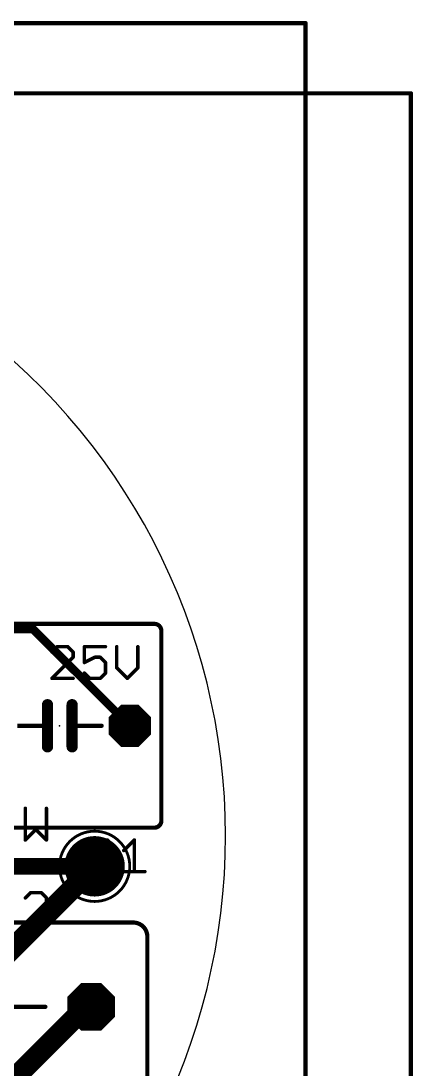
# Model space of a CAD drawing. Extents: x 27.9 to 92.8, y 25.3 to 83.9.
# Drawn here: x 78.62 to 92.79, y 46.01 to 83.9 of the extents above; entities that cross this region are included whole.
import ezdxf

# ---------------------------------------------------------------- set-up
doc = ezdxf.new("R2010")
doc.units = 0
for name, color, linetype in [('1', 22, 'CONTINUOUS'), ('16', 175, 'CONTINUOUS'), ('17', 82, 'CONTINUOUS'), ('20', 7, 'CONTINUOUS'), ('21', 253, 'CONTINUOUS'), ('23', 7, 'CONTINUOUS'), ('25', 253, 'CONTINUOUS'), ('27', 253, 'CONTINUOUS'), ('29', 253, 'CONTINUOUS'), ('30', 253, 'CONTINUOUS'), ('44', 253, 'CONTINUOUS'), ('51', 253, 'CONTINUOUS')]:
    doc.layers.add(name, color=color, linetype=linetype)

# ---------------------------------------------------------------- blocks, each defined once
blk = doc.blocks.new('OCTAGONP')
at = {"const_width": 0.5}
blk.add_lwpolyline([(-0.25, -0.1036), (-0.25, 0.1036), (-0.1036, 0.25), (0.1036, 0.25), (0.25, 0.1036), (0.25, -0.1036), (0.1036, -0.25), (-0.1036, -0.25), (-0.25, -0.1036), (-0.25, 0.1036)], dxfattribs=at)

msp = doc.modelspace()

# ---------------------------------------------------------------- linework, layer by layer
at = {"layer": '1'}
for points, const_width in [([(88.9, 83.82), (33.02, 83.82)], 0.1524), ([(88.9, 25.4), (88.9, 83.82)], 0.1524), ([(70.1675, 42.2275), (81.28, 53.34)], 0.762), ([(74.93, 42.2275), (80.9625, 48.26)], 0.762), ([(80.9625, 48.26), (81.153, 48.26)], 0.3048)]:
    msp.add_lwpolyline(points, dxfattribs=dict(at, const_width=const_width))
for points, const_width in [([(88.9381, 83.82, 1), (88.8619, 83.82)], 0.0762), ([(88.9, 83.7819, 1), (88.9, 83.8581)], 0.0762), ([(81.4147, 53.2053, 1), (81.1453, 53.4747)], 0.381), ([(81.0972, 48.1253, 1), (80.8278, 48.3947)], 0.381), ([(80.9625, 48.3362, 1), (80.9625, 48.1838)], 0.1524), ([(81.153, 48.1838, 1), (81.153, 48.3362)], 0.1524)]:
    msp.add_lwpolyline(points, format="xyb", dxfattribs=dict(at, const_width=const_width))
at = {"layer": '16'}
for points, const_width in [([(27.94, 81.28), (92.71, 81.28)], 0.1524), ([(92.71, 81.28), (92.71, 27.94)], 0.1524), ([(75.2475, 61.9125), (79.0575, 61.9125)], 0.3048), ([(79.0575, 61.9125), (82.55, 58.42)], 0.3048)]:
    msp.add_lwpolyline(points, dxfattribs=dict(at, const_width=const_width))
for points, const_width in [([(92.7481, 81.28, 1), (92.6719, 81.28)], 0.0762), ([(92.71, 81.2419, 1), (92.71, 81.3181)], 0.0762), ([(79.1114, 61.9664, 1), (79.0036, 61.8586)], 0.1524), ([(79.0575, 61.8363, 1), (79.0575, 61.9887)], 0.1524), ([(82.4961, 58.3661, 1), (82.6039, 58.4739)], 0.1524)]:
    msp.add_lwpolyline(points, format="xyb", dxfattribs=dict(at, const_width=const_width))
at = {"layer": '20'}
msp.add_arc((62.9566, 54.445), 23.0543, 305, 55, dxfattribs=at)
at = {"layer": '21'}
for points, const_width in [([(83.439, 62.103), (76.581, 62.103)], 0.1524), ([(83.693, 54.991), (83.693, 61.849)], 0.1524), ([(79.5782, 58.42), (79.5782, 59.182)], 0.4064), ([(80.4672, 58.42), (80.4672, 59.182)], 0.4064), ([(79.5782, 58.42), (78.486, 58.42)], 0.1524), ([(79.5782, 57.658), (79.5782, 58.42)], 0.4064), ([(80.4672, 58.42), (80.4672, 57.658)], 0.4064), ([(81.534, 58.42), (80.4672, 58.42)], 0.1524), ([(76.581, 54.737), (83.439, 54.737)], 0.1524), ([(79.502, 53.34), (77.978, 53.34)], 0.6096), ([(57.023, 51.308), (82.677, 51.308)], 0.1524), ([(83.185, 50.8), (83.185, 45.72)], 0.1524), ([(79.502, 48.26), (77.47, 48.26)], 0.1524)]:
    msp.add_lwpolyline(points, dxfattribs=dict(at, const_width=const_width))
for points, const_width in [([(83.693, 61.849, 0.4142), (83.439, 62.103)], 0.1524), ([(83.439, 62.1411, 1), (83.439, 62.0649)], 0.0762), ([(83.439, 62.0649, 1), (83.439, 62.1411)], 0.0762), ([(83.7311, 61.849, 1), (83.6549, 61.849)], 0.0762), ([(83.6549, 61.849, 1), (83.7311, 61.849)], 0.0762), ([(79.6798, 59.182, 1), (79.4766, 59.182)], 0.2032), ([(80.5688, 59.182, 1), (80.3656, 59.182)], 0.2032), ([(79.6798, 58.42, 1), (79.4766, 58.42)], 0.2032), ([(79.4766, 58.42, 1), (79.6798, 58.42)], 0.2032), ([(79.5782, 58.3819, 1), (79.5782, 58.4581)], 0.0762), ([(80.5688, 58.42, 1), (80.3656, 58.42)], 0.2032), ([(80.3656, 58.42, 1), (80.5688, 58.42)], 0.2032), ([(80.4672, 58.4581, 1), (80.4672, 58.3819)], 0.0762), ([(81.534, 58.3819, 1), (81.534, 58.4581)], 0.0762), ([(79.4766, 57.658, 1), (79.6798, 57.658)], 0.2032), ([(80.3656, 57.658, 1), (80.5688, 57.658)], 0.2032), ([(83.439, 54.737, 0.4142), (83.693, 54.991)], 0.1524), ([(83.7311, 54.991, 1), (83.6549, 54.991)], 0.0762), ([(83.6549, 54.991, 1), (83.7311, 54.991)], 0.0762), ([(81.28, 52.07, 1), (81.28, 54.61, 1), (81.28, 52.07)], 0.1016), ([(83.439, 54.7751, 1), (83.439, 54.6989)], 0.0762), ([(83.439, 54.6989, 1), (83.439, 54.7751)], 0.0762), ([(79.502, 53.1876, 1), (79.502, 53.4924)], 0.3048), ([(83.185, 50.8, 0.4142), (82.677, 51.308)], 0.1524), ([(82.677, 51.3461, 1), (82.677, 51.2699)], 0.0762), ([(82.677, 51.2699, 1), (82.677, 51.3461)], 0.0762), ([(83.2231, 50.8, 1), (83.1469, 50.8)], 0.0762), ([(83.1469, 50.8, 1), (83.2231, 50.8)], 0.0762), ([(79.502, 48.2219, 1), (79.502, 48.2981)], 0.0762)]:
    msp.add_lwpolyline(points, format="xyb", dxfattribs=dict(at, const_width=const_width))
at = {"layer": '23'}
for p in [(80.01, 58.42), (78.74, 53.34)]:
    msp.add_point(p, dxfattribs=at)
at = {"layer": '25', "const_width": 0.127}
for points in [[(81.3544, 54.2935), (81.1637, 54.1028)], [(81.7357, 54.2935), (81.3544, 54.2935)], [(81.9264, 54.1028), (81.7357, 54.2935)], [(82.3331, 53.9122), (82.7144, 54.2935)], [(82.7144, 54.2935), (82.7144, 53.1495)], [(81.1637, 54.1028), (81.1637, 53.3402)], [(81.1637, 53.3402), (81.3544, 53.1495)], [(81.3544, 53.1495), (81.7357, 53.1495)], [(81.7357, 53.1495), (81.9264, 53.3402)], [(82.3331, 53.1495), (83.0958, 53.1495)], [(78.9678, 52.3885), (78.7771, 52.1978)], [(79.3491, 52.3885), (78.9678, 52.3885)], [(79.5397, 52.1978), (79.3491, 52.3885)], [(78.7771, 51.2445), (79.5397, 52.0072)], [(79.5397, 52.0072), (79.5397, 52.1978)], [(79.5397, 51.2445), (78.7771, 51.2445)]]:
    msp.add_lwpolyline(points, dxfattribs=at)
at = {"layer": '25', "const_width": 0.0635}
for points in [[(81.3544, 54.3252, 1), (81.3544, 54.2617)], [(81.3768, 54.271, 1), (81.3319, 54.3159)], [(81.7581, 54.3159, 1), (81.7132, 54.271)], [(81.7357, 54.2617, 1), (81.7357, 54.3252)], [(82.7462, 54.2935, 1), (82.6827, 54.2935)], [(82.7369, 54.271, 1), (82.692, 54.3159)], [(81.1955, 54.1028, 1), (81.132, 54.1028)], [(81.1413, 54.1253, 1), (81.1862, 54.0804)], [(81.9039, 54.0804, 1), (81.9488, 54.1253)], [(82.3106, 53.9346, 1), (82.3556, 53.8897)], [(81.1862, 53.3626, 1), (81.1413, 53.3177)], [(81.132, 53.3402, 1), (81.1955, 53.3402)], [(81.3544, 53.1813, 1), (81.3544, 53.1178)], [(81.3319, 53.127, 1), (81.3768, 53.172)], [(81.7132, 53.172, 1), (81.7581, 53.127)], [(81.7357, 53.1178, 1), (81.7357, 53.1813)], [(81.9488, 53.3177, 1), (81.9039, 53.3626)], [(82.3331, 53.1813, 1), (82.3331, 53.1178)], [(82.6827, 53.1495, 1), (82.7462, 53.1495)], [(83.0958, 53.1178, 1), (83.0958, 53.1813)], [(78.9678, 52.4202, 1), (78.9678, 52.3567)], [(78.9902, 52.366, 1), (78.9453, 52.4109)], [(79.3715, 52.4109, 1), (79.3266, 52.366)], [(79.3491, 52.3567, 1), (79.3491, 52.4202)], [(78.7546, 52.2203, 1), (78.7996, 52.1754)], [(79.5715, 52.1978, 1), (79.508, 52.1978)], [(79.508, 52.0072, 1), (79.5715, 52.0072)], [(79.5173, 52.1754, 1), (79.5622, 52.2203)], [(79.5622, 51.9847, 1), (79.5173, 52.0296)], [(78.7771, 51.2763, 1), (78.7771, 51.2127)], [(78.7546, 51.267, 1), (78.7996, 51.222)], [(79.5397, 51.2127, 1), (79.5397, 51.2763)]]:
    msp.add_lwpolyline(points, format="xyb", dxfattribs=at)
at = {"layer": '27', "const_width": 0.127}
for points in [[(79.931, 61.2785), (79.7403, 61.0878)], [(80.3123, 61.2785), (79.931, 61.2785)], [(80.5029, 61.0878), (80.3123, 61.2785)], [(80.5029, 60.8972), (80.5029, 61.0878)], [(81.6723, 61.2785), (80.9097, 61.2785)], [(80.9097, 61.2785), (80.9097, 60.7065)], [(82.0791, 61.2785), (82.0791, 60.5158)], [(82.8417, 60.5158), (82.8417, 61.2785)], [(79.7403, 60.1345), (80.5029, 60.8972)], [(80.9097, 60.7065), (81.291, 60.8972)], [(81.291, 60.8972), (81.4817, 60.8972)], [(81.4817, 60.8972), (81.6723, 60.7065)], [(81.6723, 60.7065), (81.6723, 60.3252)], [(81.1003, 60.1345), (80.9097, 60.3252)], [(81.6723, 60.3252), (81.4817, 60.1345)], [(82.0791, 60.5158), (82.4604, 60.1345)], [(82.4604, 60.1345), (82.8417, 60.5158)], [(80.5029, 60.1345), (79.7403, 60.1345)], [(81.4817, 60.1345), (81.1003, 60.1345)], [(78.7771, 55.4365), (78.7771, 54.2925)], [(79.5397, 54.2925), (79.5397, 55.4365)], [(78.7771, 54.2925), (79.1584, 54.6738)], [(79.1584, 54.6738), (79.5397, 54.2925)]]:
    msp.add_lwpolyline(points, dxfattribs=at)
at = {"layer": '27', "const_width": 0.0635}
for points in [[(79.7178, 61.1103, 1), (79.7627, 61.0654)], [(79.931, 61.3102, 1), (79.931, 61.2467)], [(79.9534, 61.256, 1), (79.9085, 61.3009)], [(80.3347, 61.3009, 1), (80.2898, 61.256)], [(80.3123, 61.2467, 1), (80.3123, 61.3102)], [(80.5347, 61.0878, 1), (80.4712, 61.0878)], [(80.4805, 61.0654, 1), (80.5254, 61.1103)], [(80.9414, 61.2785, 1), (80.8779, 61.2785)], [(80.9097, 61.3102, 1), (80.9097, 61.2467)], [(81.6723, 61.2467, 1), (81.6723, 61.3102)], [(82.1108, 61.2785, 1), (82.0473, 61.2785)], [(82.8735, 61.2785, 1), (82.81, 61.2785)], [(80.4712, 60.8972, 1), (80.5347, 60.8972)], [(80.5254, 60.8747, 1), (80.4805, 60.9196)], [(80.8779, 60.7065, 1), (80.9414, 60.7065)], [(80.8955, 60.7349, 1), (80.9239, 60.6781)], [(81.291, 60.9289, 1), (81.291, 60.8654)], [(81.3052, 60.8688, 1), (81.2768, 60.9255)], [(81.5041, 60.9196, 1), (81.4592, 60.8747)], [(81.4817, 60.8654, 1), (81.4817, 60.9289)], [(81.7041, 60.7065, 1), (81.6406, 60.7065)], [(81.6499, 60.684, 1), (81.6948, 60.7289)], [(80.9321, 60.3476, 1), (80.8872, 60.3027)], [(81.6406, 60.3252, 1), (81.7041, 60.3252)], [(81.6948, 60.3027, 1), (81.6499, 60.3476)], [(82.1015, 60.5383, 1), (82.0566, 60.4934)], [(82.0473, 60.5158, 1), (82.1108, 60.5158)], [(82.81, 60.5158, 1), (82.8735, 60.5158)], [(82.8642, 60.4934, 1), (82.8193, 60.5383)], [(79.7178, 60.157, 1), (79.7627, 60.112)], [(79.7403, 60.1663, 1), (79.7403, 60.1028)], [(80.5029, 60.1028, 1), (80.5029, 60.1663)], [(81.1003, 60.1663, 1), (81.1003, 60.1028)], [(81.0779, 60.112, 1), (81.1228, 60.157)], [(81.4592, 60.157, 1), (81.5041, 60.112)], [(81.4817, 60.1028, 1), (81.4817, 60.1663)], [(82.438, 60.157, 1), (82.4829, 60.112)], [(82.438, 60.112, 1), (82.4829, 60.157)], [(78.8088, 55.4365, 1), (78.7453, 55.4365)], [(79.5715, 55.4365, 1), (79.508, 55.4365)], [(79.1809, 54.6963, 1), (79.136, 54.6514)], [(79.1809, 54.6514, 1), (79.136, 54.6963)], [(78.7546, 54.315, 1), (78.7995, 54.27)], [(78.7453, 54.2925, 1), (78.8088, 54.2925)], [(79.508, 54.2925, 1), (79.5715, 54.2925)], [(79.5173, 54.27, 1), (79.5622, 54.315)]]:
    msp.add_lwpolyline(points, format="xyb", dxfattribs=at)
at = {"layer": '44'}
for centre, radius in [((82.55, 58.42), 0.4064), ((81.28, 53.34), 0.4064), ((81.153, 48.26), 0.508)]:
    msp.add_circle(centre, radius, dxfattribs=at)
at = {"layer": '51'}
for points, const_width in [([(81.28, 52.324, 1), (81.28, 54.356, 1), (81.28, 52.324)], 0.1524), ([(79.629, 53.4924, 1), (79.629, 53.1876)], 0.3048), ([(81.28, 53.1876, 1), (81.28, 53.4924)], 0.3048)]:
    msp.add_lwpolyline(points, format="xyb", dxfattribs=dict(at, const_width=const_width))
at = {"layer": '51', "const_width": 0.6096}
msp.add_lwpolyline([(81.28, 53.34), (79.629, 53.34)], dxfattribs=at)

# ---------------------------------------------------------------- block references
at = {"layer": '17', "rotation": 180}
for p, xscale, yscale in [((82.55, 58.42), 1.3208, 1.3208), ((82.55, 58.42), 1.3208, 1.3208), ((81.28, 53.34), 1.6764, 1.6764), ((81.28, 53.34), 1.6764, 1.6764), ((81.153, 48.26), 1.524, 1.524), ((81.153, 48.26), 1.524, 1.524)]:
    msp.add_blockref('OCTAGONP', p, dxfattribs=dict(at, xscale=xscale, yscale=yscale))
at = {"layer": '29', "rotation": 180}
for p, xscale, yscale in [((82.55, 58.42), 1.524, 1.524), ((81.28, 53.34), 1.8796, 1.8796), ((81.153, 48.26), 1.7272, 1.7272)]:
    msp.add_blockref('OCTAGONP', p, dxfattribs=dict(at, xscale=xscale, yscale=yscale))
at = {"layer": '30', "rotation": 180}
for p, xscale, yscale in [((82.55, 58.42), 1.524, 1.524), ((81.28, 53.34), 1.8796, 1.8796), ((81.153, 48.26), 1.7272, 1.7272)]:
    msp.add_blockref('OCTAGONP', p, dxfattribs=dict(at, xscale=xscale, yscale=yscale))

doc.saveas('drawing.dxf')
